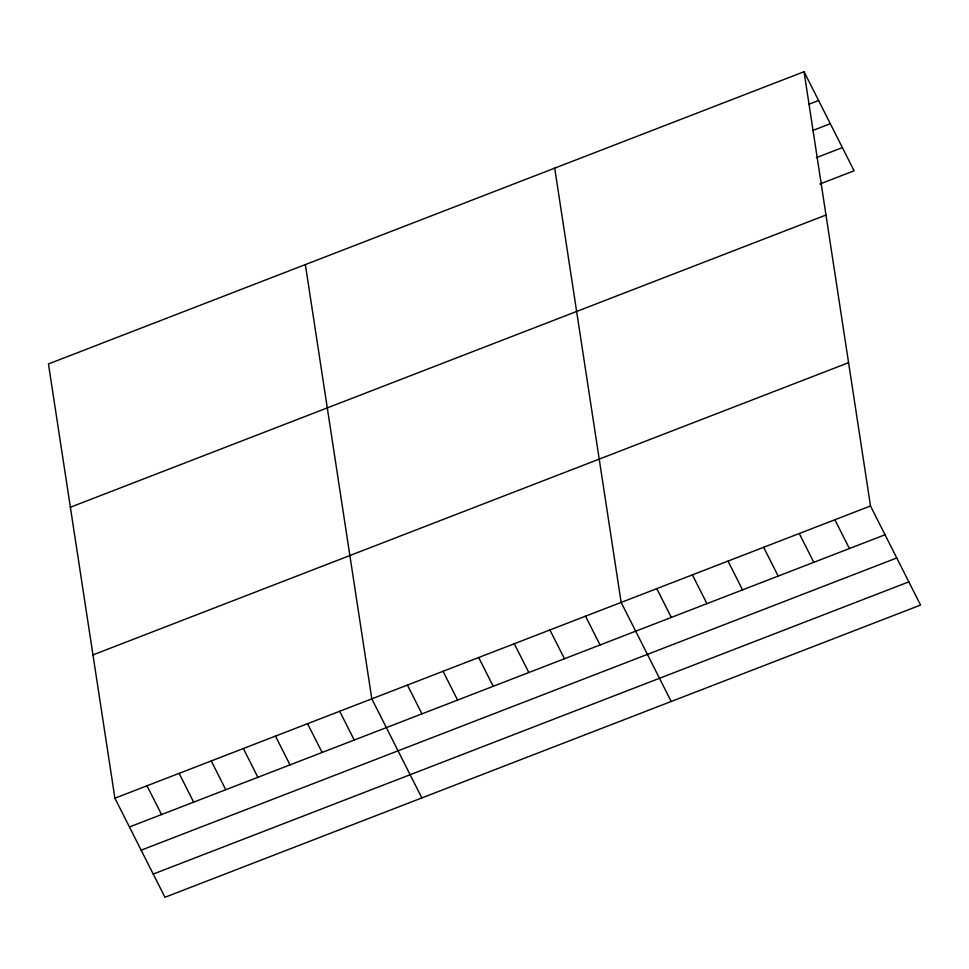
<?xml version="1.0" encoding="UTF-8"?>
<svg xmlns="http://www.w3.org/2000/svg" width="969" height="969" viewBox="0 0 969 969"><rect width="100%" height="100%" fill="white"/><g stroke="black" fill="none" stroke-linecap="round" stroke-linejoin="round"><path stroke-width="1.45" d="M804.052 71.718L48.45 363.944L114.899 798.202L164.948 897.282L920.55 605.056L870.501 505.975L804.052 71.718L854.101 170.798L819.847 184.037M809.006 104.216L818.599 100.51M812.506 130.585L830.312 123.705M816.358 157.668L842.388 147.603M70.374 507.247L825.988 215.033M92.976 654.899L848.578 362.672M114.899 798.202L870.501 505.975M129.434 826.981L885.048 534.767M141.159 850.176L896.761 557.962M153.223 874.074L908.837 581.86M834.878 519.759L849.425 548.539M799.255 533.531L813.803 562.311M763.645 547.303L778.18 576.095M728.022 561.087L742.557 589.867M692.399 574.859L706.934 603.639M656.776 588.643L671.311 617.423M671.202 701.483L621.153 602.415L554.704 168.158M585.53 616.187L600.065 644.966M549.908 629.971L564.455 658.75M514.285 643.743L528.832 672.522M478.674 657.515L493.209 686.294M443.051 671.299L457.586 700.078M407.428 685.071L421.963 713.85M421.854 797.923L371.805 698.843L305.356 264.585M339.695 711.27L354.23 740.05M307.573 723.686L322.12 752.465M275.462 736.101L289.997 764.892M243.352 748.528L257.887 777.308M211.242 760.944L225.777 789.723M179.12 773.359L193.667 802.15M147.009 785.786L161.544 814.566"/></g></svg>
